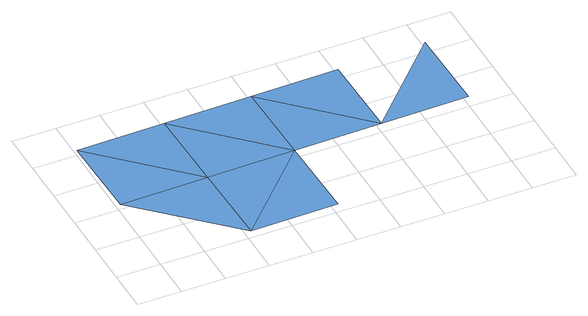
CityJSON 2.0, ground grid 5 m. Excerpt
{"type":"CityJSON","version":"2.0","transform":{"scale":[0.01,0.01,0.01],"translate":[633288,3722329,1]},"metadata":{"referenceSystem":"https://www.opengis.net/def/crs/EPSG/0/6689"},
"CityObjects":{
"waterbody1":{"type":"WaterBody","attributes":{"name":"福岡県津波浸水想定図","class":"1140","function":"2","WaterBodyTsunamiRiskAttribute.description":"1","WaterBodyTsunamiRiskAttribute.rank":"1"},"geometry":[{"type":"MultiSurface","lod":"1","boundaries":[[[0,1,2]],[[3,1,0]],[[1,4,2]],[[3,5,1]],[[6,5,3]],[[5,4,1]],[[5,7,4]],[[8,7,5]],[[9,7,8]],[[10,8,11]]]}]}
},
"vertices":[
[59,1078,68],[1058,1097,68],[39,2078,69],[1077,98,69],[1039,2097,69],[2058,1117,69],[2077,117,68],[2039,2117,69],[3058,1136,69],[3038,2136,69],[4038,2155,69],[4058,1156,69]
]}
